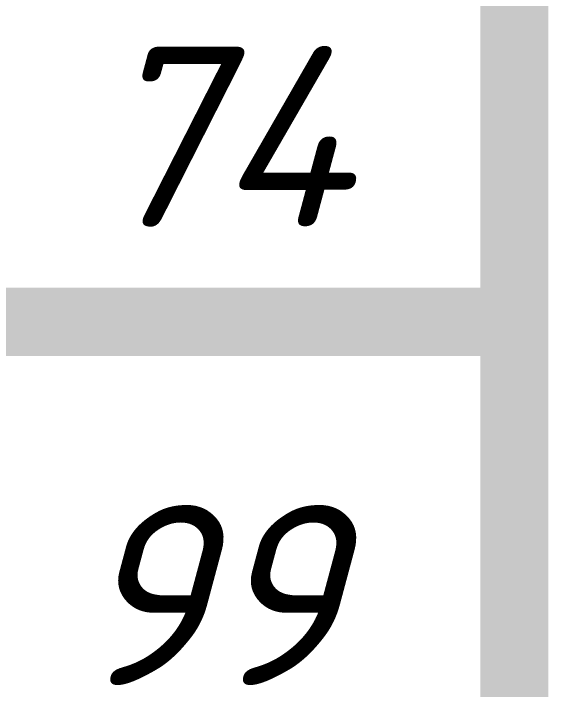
# Model space of a CAD drawing. Header units: inches. Extents: x 0 to 841, y 0 to 594.
# Drawn here: x 349.52 to 355.39, y 250.96 to 258.37 of the extents above; entities that cross this region are included whole.
import ezdxf

# ---------------------------------------------------------------- set-up
doc = ezdxf.new("R2010")
doc.units = ezdxf.units.IN
doc.layers.add('Sheet', color=255, linetype='Continuous')
doc.styles.get("Standard").update_dxf_attribs({"font": 'isocpeui.ttf'})

msp = doc.modelspace()

# ---------------------------------------------------------------- linework, layer by layer
at = {"layer": 'Sheet'}
for points in [[(355.013, 159.9991, 0.7493, 0.7493, 0), (355.013, 449.9918, 0.7493, 0.7493, 0)], [(345.0081, 254.9901, 0.7493, 0.7493, 0), (350.0049, 254.9901, 0.7493, 0.7493, 0)], [(355.013, 254.9901, 0.7493, 0.7493, 0), (350.0049, 254.9901, 0.7493, 0.7493, 0)], [(355.013, 254.9901, 0.2997, 0.2997, 0), (350.0049, 254.9901, 0.2997, 0.2997, 0)]]:
    msp.add_lwpolyline(points, format="xyseb", dxfattribs=at)

# ---------------------------------------------------------------- texts
for s, p in [('74', (350.3418, 256.0345)), ('99', (350.1621, 251.0036))]:
    msp.add_text(s, height=1.97641, dxfattribs=at).set_placement(p)

doc.saveas('drawing.dxf')
